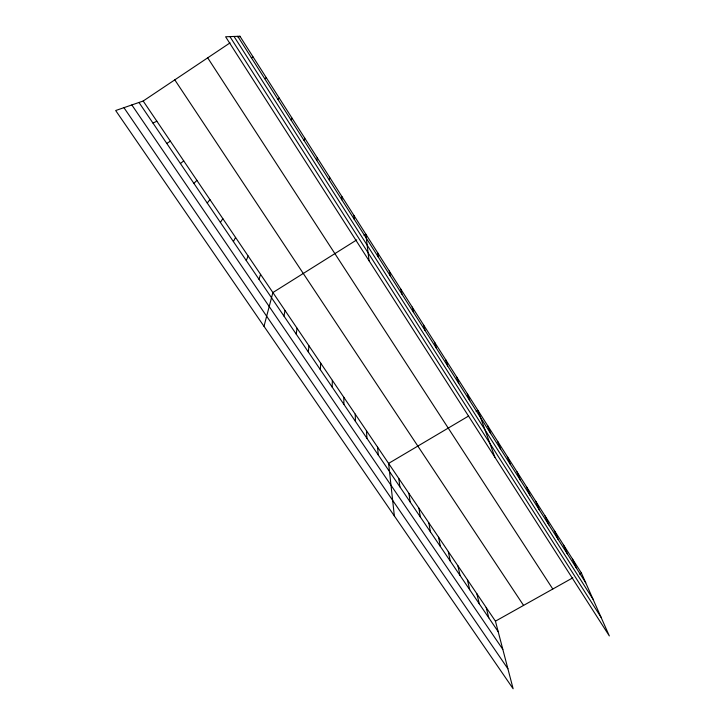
<?xml version="1.0" encoding="UTF-8"?>
<svg xmlns="http://www.w3.org/2000/svg" width="725" height="725" viewBox="0 0 725 725"><rect width="100%" height="100%" fill="white"/><g stroke="black" fill="none" stroke-linecap="round" stroke-linejoin="round"><path stroke-width="1.09" d="M332.168 387.096L332.349 380.344M320.314 369.632L320.722 363.171M329.386 180.226L329.621 177.244M308.324 351.969L308.959 345.816M296.199 334.098L297.069 328.262M316.762 160.415L317.269 157.814M283.928 316.028L285.052 310.499M263.991 326.304L272.89 292.547L356.718 239.912M258.961 279.243L260.583 274.385M303.993 140.36L304.763 138.158M246.255 260.529L248.14 256.007M233.405 241.588L235.553 237.419M291.069 120.069L292.103 118.266M220.4 222.421L222.82 218.624M207.232 203.036L209.942 199.593M277.983 99.515L279.297 98.129M193.91 183.407L196.901 180.344M180.425 163.542L183.715 160.868M143.178 101.02L495.438 621.171L513.128 688.75L115.674 110.526L143.178 101.02L230.061 42.866M238.135 37.455L239.93 36.25L581.396 573.013L609.326 635.925L225.611 36.767L239.93 36.25M166.777 143.432L170.366 141.157M364.013 235.326L365.844 234.175L369.061 260.764M264.743 78.717L266.338 77.756M468.667 415.987L388.6 463.402L394.355 515.955M476.126 411.564L477.983 410.468L494.894 457.239M495.438 621.171L572.795 577.825M579.483 574.082L581.396 573.013M152.966 123.078L156.854 121.211M251.33 57.656L253.215 57.13M123.939 107.672L507.89 668.749M131.841 104.944L502.824 649.382M138.983 102.479L498.193 631.683M174.797 79.859L523.568 605.411M207.694 57.837L552.794 589.035M229.916 36.612L601.052 617.292M237.746 36.332L585.737 582.791M234.03 36.468L593.05 599.258M572.451 558.957L576.647 568.527M563.416 544.756L567.476 554.118M554.299 530.428L558.214 539.572M545.091 515.946L548.852 524.873M535.793 501.328L539.4 510.028M526.395 486.566L529.848 495.03M516.907 471.649L520.197 479.877M507.328 456.587L510.454 464.571M497.649 441.371L500.603 449.11M487.871 425.992L490.653 433.487M467.326 393.711L469.755 400.653M456.551 376.764L458.78 383.425M445.648 359.636L447.678 365.998M434.638 342.318L436.459 348.372M423.491 324.8L425.104 330.546M412.226 307.083L413.622 312.52M486.194 607.514L488.795 617.836M476.86 593.73L479.298 603.853M400.825 289.166L402.003 294.278M467.435 579.81L469.718 589.733M457.91 565.763L460.04 575.478M448.304 551.571L450.261 561.068M389.298 271.05L390.258 275.817M438.598 537.234L440.383 546.523M428.792 522.761L430.414 531.824M377.634 252.717L378.368 257.148M418.896 508.143L420.337 516.988M408.9 493.381L410.16 501.99M398.795 478.464L399.874 486.838M377.589 447.153L378.278 455.019M353.909 215.416L354.163 219.149M366.46 430.722L366.941 438.326M355.214 414.111L355.477 421.433M343.84 397.318L343.895 404.36M341.837 196.448L341.847 199.801"/></g></svg>
